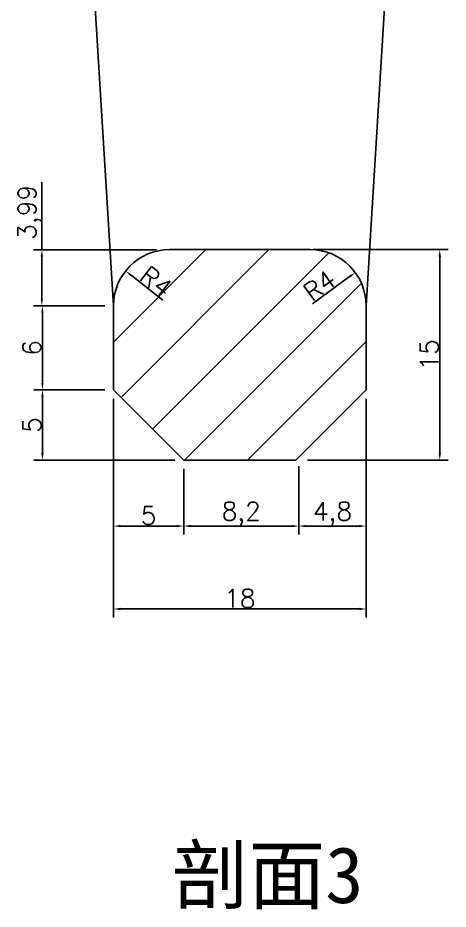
# Model space of a CAD drawing. Header units: millimetres. Extents: x 6817 to 10278, y -2870 to -2258.
# Drawn here: x 7753.3 to 7783.9, y -2865.7 to -2802.2 of the extents above; entities that cross this region are included whole.
import ezdxf

# ---------------------------------------------------------------- set-up
doc = ezdxf.new("R2010")
doc.units = ezdxf.units.MM
doc.layers.add('图层2', color=108, linetype='Continuous')
doc.styles.get("Standard").update_dxf_attribs({"font": 'txt', "bigfont": 'gbcbig.shx'})
doc.dimstyles.new('ISO-25', dxfattribs={"dimtxt": 1, "dimasz": 0.5, "dimexe": 0.6, "dimexo": 0.625, "dimgap": 0.1, "dimtad": 1, "dimtxsty": 'Standard', "dimcen": 2.5, "dimadec": 0, "dimazin": 0, "dimtfac": 1, "dimtmove": 0, "dimatfit": 3, "dimfxl": 1, "dimarcsym": 0})

# ---------------------------------------------------------------- blocks, each defined once
blk = doc.blocks.new('*D1463')
at = {"layer": 'Defpoints', "color": 0, "linetype": 'ByBlock', "transparency": 16777216}
for p in [(7760.078, -2828.708), (7778.078, -2828.708), (7778.078, -2844.305)]:
    blk.add_point(p, dxfattribs=at)
at = {"layer": '图层2', "color": 0, "linetype": 'ByBlock', "lineweight": -2, "transparency": 16777216}
for p, q in [((7760.078, -2829.333), (7760.078, -2844.905)), ((7778.078, -2829.333), (7778.078, -2844.905)), ((7760.578, -2844.305), (7777.578, -2844.305))]:
    blk.add_line(p, q, dxfattribs=at)
at = {"layer": '图层2', "color": 0, "linetype": 'ByBlock', "transparency": 16777216}
for points in [[(7760.578, -2844.222), (7760.578, -2844.389), (7760.078, -2844.305)], [(7777.578, -2844.222), (7777.578, -2844.389), (7778.078, -2844.305)]]:
    blk.add_solid(points, dxfattribs=at)
at = {"layer": '图层2', "color": 0, "linetype": 'ByBlock', "transparency": 16777216, "insert": (7769.078, -2843.555), "char_height": 1.3, "attachment_point": 5}
blk.add_mtext('18', dxfattribs=at)
blk = doc.blocks.new('*D1464')
at = {"layer": 'Defpoints', "color": 0, "linetype": 'ByBlock', "transparency": 16777216}
for p in [(7760.078, -2829.333), (7765.078, -2833.708), (7765.078, -2838.4)]:
    blk.add_point(p, dxfattribs=at)
at = {"layer": '图层2', "color": 0, "linetype": 'ByBlock', "lineweight": -2, "transparency": 16777216}
for p, q in [((7760.078, -2829.958), (7760.078, -2839)), ((7765.078, -2834.333), (7765.078, -2839)), ((7760.578, -2838.4), (7764.578, -2838.4))]:
    blk.add_line(p, q, dxfattribs=at)
at = {"layer": '图层2', "color": 0, "linetype": 'ByBlock', "transparency": 16777216}
for points in [[(7760.578, -2838.317), (7760.578, -2838.483), (7760.078, -2838.4)], [(7764.578, -2838.317), (7764.578, -2838.483), (7765.078, -2838.4)]]:
    blk.add_solid(points, dxfattribs=at)
at = {"layer": '图层2', "color": 0, "linetype": 'ByBlock', "transparency": 16777216, "insert": (7762.578, -2837.65), "char_height": 1.3, "attachment_point": 5}
blk.add_mtext('5', dxfattribs=at)
blk = doc.blocks.new('*D1465')
at = {"layer": 'Defpoints', "color": 0, "linetype": 'ByBlock', "transparency": 16777216}
for p in [(7778.078, -2829.333), (7773.281, -2833.505), (7778.078, -2838.4)]:
    blk.add_point(p, dxfattribs=at)
at = {"layer": '图层2', "color": 0, "linetype": 'ByBlock', "lineweight": -2, "transparency": 16777216}
for p, q in [((7778.078, -2829.958), (7778.078, -2839)), ((7773.281, -2834.13), (7773.281, -2839)), ((7773.781, -2838.4), (7777.578, -2838.4))]:
    blk.add_line(p, q, dxfattribs=at)
at = {"layer": '图层2', "color": 0, "linetype": 'ByBlock', "transparency": 16777216}
for points in [[(7773.781, -2838.317), (7773.781, -2838.483), (7773.281, -2838.4)], [(7777.578, -2838.317), (7777.578, -2838.483), (7778.078, -2838.4)]]:
    blk.add_solid(points, dxfattribs=at)
at = {"layer": '图层2', "color": 0, "linetype": 'ByBlock', "transparency": 16777216, "insert": (7775.68, -2837.542), "char_height": 1.3, "attachment_point": 5}
blk.add_mtext('4,8', dxfattribs=at)
blk = doc.blocks.new('*D1466')
at = {"layer": 'Defpoints', "color": 0, "linetype": 'ByBlock', "transparency": 16777216}
for p in [(7765.078, -2833.708), (7773.281, -2833.708), (7773.281, -2838.4)]:
    blk.add_point(p, dxfattribs=at)
at = {"layer": '图层2', "color": 0, "linetype": 'ByBlock', "lineweight": -2, "transparency": 16777216}
for p, q in [((7765.078, -2834.333), (7765.078, -2839)), ((7773.281, -2834.333), (7773.281, -2839)), ((7765.578, -2838.4), (7772.781, -2838.4))]:
    blk.add_line(p, q, dxfattribs=at)
at = {"layer": '图层2', "color": 0, "linetype": 'ByBlock', "transparency": 16777216}
for points in [[(7765.578, -2838.317), (7765.578, -2838.483), (7765.078, -2838.4)], [(7772.781, -2838.317), (7772.781, -2838.483), (7773.281, -2838.4)]]:
    blk.add_solid(points, dxfattribs=at)
at = {"layer": '图层2', "color": 0, "linetype": 'ByBlock', "transparency": 16777216, "insert": (7769.18, -2837.542), "char_height": 1.3, "attachment_point": 5}
blk.add_mtext('8,2', dxfattribs=at)
blk = doc.blocks.new('*D1467')
at = {"layer": 'Defpoints', "color": 0, "linetype": 'ByBlock', "transparency": 16777216}
for p in [(7755.011, -2828.708), (7760.078, -2828.708), (7765.078, -2833.708)]:
    blk.add_point(p, dxfattribs=at)
at = {"layer": '图层2', "color": 0, "linetype": 'ByBlock', "lineweight": -2, "transparency": 16777216}
for p, q in [((7759.453, -2828.708), (7754.411, -2828.708)), ((7755.011, -2833.208), (7755.011, -2829.208)), ((7764.453, -2833.708), (7754.411, -2833.708))]:
    blk.add_line(p, q, dxfattribs=at)
at = {"layer": '图层2', "color": 0, "linetype": 'ByBlock', "transparency": 16777216}
for points in [[(7754.928, -2829.208), (7755.094, -2829.208), (7755.011, -2828.708)], [(7754.928, -2833.208), (7755.094, -2833.208), (7755.011, -2833.708)]]:
    blk.add_solid(points, dxfattribs=at)
at = {"layer": '图层2', "color": 0, "linetype": 'ByBlock', "transparency": 16777216, "insert": (7754.261, -2831.208), "char_height": 1.3, "attachment_point": 5, "rotation": 90}
blk.add_mtext('5', dxfattribs=at)
blk = doc.blocks.new('*D1468')
at = {"layer": 'Defpoints', "color": 0, "linetype": 'ByBlock', "transparency": 16777216}
for p in [(7755.011, -2822.708), (7760.078, -2822.708), (7760.078, -2828.708)]:
    blk.add_point(p, dxfattribs=at)
at = {"layer": '图层2', "color": 0, "linetype": 'ByBlock', "lineweight": -2, "transparency": 16777216}
for p, q in [((7759.453, -2822.708), (7754.411, -2822.708)), ((7755.011, -2828.208), (7755.011, -2823.208)), ((7759.453, -2828.708), (7754.411, -2828.708))]:
    blk.add_line(p, q, dxfattribs=at)
at = {"layer": '图层2', "color": 0, "linetype": 'ByBlock', "transparency": 16777216}
for points in [[(7754.928, -2823.208), (7755.094, -2823.208), (7755.011, -2822.708)], [(7754.928, -2828.208), (7755.094, -2828.208), (7755.011, -2828.708)]]:
    blk.add_solid(points, dxfattribs=at)
at = {"layer": '图层2', "color": 0, "linetype": 'ByBlock', "transparency": 16777216, "insert": (7754.261, -2825.708), "char_height": 1.3, "attachment_point": 5, "rotation": 90}
blk.add_mtext('6', dxfattribs=at)
blk = doc.blocks.new('*D1469')
at = {"layer": 'Defpoints', "color": 0, "linetype": 'ByBlock', "transparency": 16777216}
for p in [(7754.969, -2818.719), (7763.777, -2818.719), (7760.078, -2822.708)]:
    blk.add_point(p, dxfattribs=at)
at = {"layer": '图层2', "color": 0, "linetype": 'ByBlock', "lineweight": -2, "transparency": 16777216}
for p, q in [((7754.969, -2818.719), (7754.969, -2813.903)), ((7763.152, -2818.719), (7754.369, -2818.719)), ((7754.969, -2822.208), (7754.969, -2819.219)), ((7759.453, -2822.708), (7754.369, -2822.708))]:
    blk.add_line(p, q, dxfattribs=at)
at = {"layer": '图层2', "color": 0, "linetype": 'ByBlock', "transparency": 16777216}
for points in [[(7754.886, -2819.219), (7755.053, -2819.219), (7754.969, -2818.719)], [(7754.886, -2822.208), (7755.053, -2822.208), (7754.969, -2822.708)]]:
    blk.add_solid(points, dxfattribs=at)
at = {"layer": '图层2', "color": 0, "linetype": 'ByBlock', "transparency": 16777216, "insert": (7754.111, -2816.061), "char_height": 1.3, "attachment_point": 5, "rotation": 90}
blk.add_mtext('3,99', dxfattribs=at)
blk = doc.blocks.new('*D1470')
at = {"layer": 'Defpoints', "color": 0, "linetype": 'ByBlock', "transparency": 16777216}
for p in [(7773.668, -2818.708), (7773.281, -2833.708), (7783.325, -2833.708)]:
    blk.add_point(p, dxfattribs=at)
at = {"layer": '图层2', "color": 0, "linetype": 'ByBlock', "lineweight": -2, "transparency": 16777216}
for p, q in [((7774.293, -2818.708), (7783.925, -2818.708)), ((7783.325, -2819.208), (7783.325, -2833.208)), ((7773.906, -2833.708), (7783.925, -2833.708))]:
    blk.add_line(p, q, dxfattribs=at)
at = {"layer": '图层2', "color": 0, "linetype": 'ByBlock', "transparency": 16777216}
for points in [[(7783.242, -2819.208), (7783.408, -2819.208), (7783.325, -2818.708)], [(7783.242, -2833.208), (7783.408, -2833.208), (7783.325, -2833.708)]]:
    blk.add_solid(points, dxfattribs=at)
at = {"layer": '图层2', "color": 0, "linetype": 'ByBlock', "transparency": 16777216, "insert": (7782.575, -2826.208), "char_height": 1.3, "attachment_point": 5, "rotation": 90}
blk.add_mtext('15', dxfattribs=at)
blk = doc.blocks.new('*D1471')
at = {"layer": 'Defpoints', "color": 0, "linetype": 'ByBlock', "transparency": 16777216}
for p in [(7760.936, -2820.232), (7764.078, -2822.708)]:
    blk.add_point(p, dxfattribs=at)
at = {"layer": '图层2', "color": 0, "linetype": 'ByBlock', "lineweight": -2, "transparency": 16777216}
blk.add_line((7763.581, -2822.316), (7761.329, -2820.542), dxfattribs=at)
at = {"layer": '图层2', "color": 0, "linetype": 'ByBlock', "transparency": 16777216}
blk.add_solid([(7761.381, -2820.476), (7761.278, -2820.607), (7760.936, -2820.232)], dxfattribs=at)
at = {"layer": '图层2', "color": 0, "linetype": 'ByBlock', "transparency": 16777216, "insert": (7763.115, -2820.994), "char_height": 1.3, "attachment_point": 5, "rotation": 321.76143}
blk.add_mtext('R4', dxfattribs=at)
blk = doc.blocks.new('*D1472')
at = {"layer": 'Defpoints', "color": 0, "linetype": 'ByBlock', "transparency": 16777216}
for p in [(7777.303, -2820.342), (7774.078, -2822.708)]:
    blk.add_point(p, dxfattribs=at)
at = {"layer": '图层2', "color": 0, "linetype": 'ByBlock', "lineweight": -2, "transparency": 16777216}
blk.add_line((7774.255, -2822.578), (7776.9, -2820.637), dxfattribs=at)
at = {"layer": '图层2', "color": 0, "linetype": 'ByBlock', "transparency": 16777216}
blk.add_solid([(7776.851, -2820.57), (7776.949, -2820.705), (7777.303, -2820.342)], dxfattribs=at)
at = {"layer": '图层2', "color": 0, "linetype": 'ByBlock', "transparency": 16777216, "insert": (7774.765, -2821.273), "char_height": 1.3, "attachment_point": 5, "rotation": 36.26526}
blk.add_mtext('R4', dxfattribs=at)

msp = doc.modelspace()

# ---------------------------------------------------------------- hatches: boundary and pattern name
at = {"layer": '图层2', "linetype": 'ByBlock'}
h = msp.add_hatch(dxfattribs=at)
h.set_pattern_fill('ANSI31', color=4)
h.set_pattern_definition([(45, (0, -33.572), (-2.245064, 2.245064), [])])
h.paths.add_polyline_path([(7764.078, -2818.708, 0.414214), (7760.078, -2822.708), (7760.078, -2828.708), (7765.078, -2833.708), (7773.078, -2833.708), (7778.078, -2828.708), (7778.078, -2822.708, 0.414214), (7774.078, -2818.708)])
h.paths.add_polyline_path([(7761.406, -2820.888), (7763.618, -2822.632), (7764.825, -2821.1), (7762.613, -2819.357)], flags=24)
h.paths.add_polyline_path([(7774.207, -2822.893), (7776.478, -2821.226), (7775.324, -2819.654), (7773.053, -2821.32)], flags=24)

# ---------------------------------------------------------------- linework, layer by layer
at = {"layer": '图层2', "color": 2, "linetype": 'ByBlock'}
for p, q in [((7754.584, -2733.224), (7760.078, -2822.708)), ((7783.57, -2733.224), (7778.078, -2822.708)), ((7764.078, -2818.708), (7774.078, -2818.708)), ((7760.078, -2822.708), (7760.078, -2828.708)), ((7778.078, -2822.708), (7778.078, -2828.708)), ((7760.078, -2828.708), (7765.078, -2833.708)), ((7773.078, -2833.708), (7778.078, -2828.708)), ((7765.078, -2833.708), (7773.078, -2833.708))]:
    msp.add_line(p, q, dxfattribs=at)
for centre, start, end in [((7764.078, -2822.708), 90, 180), ((7774.078, -2822.708), 0, 90)]:
    msp.add_arc(centre, 4, start, end, dxfattribs=at)

# ---------------------------------------------------------------- texts
at = {"color": 2, "insert": (7777.891, -2861.242), "char_height": 4.00662, "width": 76.48743, "attachment_point": 3}
msp.add_mtext('{\\fSimSun|b0|i0|c134|p2;剖面3}', dxfattribs=at)

# ---------------------------------------------------------------- dimensions: what is measured, and where the dimension line sits
at = {"layer": '图层2', "color": 3, "linetype": 'ByBlock'}
for base, p1, p2, picture, middle in [((7754.969, -2818.719), (7760.078, -2822.708), (7763.777, -2818.719), '*D1469', (7754.111, -2816.061)), ((7783.325, -2833.708), (7773.668, -2818.708), (7773.281, -2833.708), '*D1470', (7782.575, -2826.208)), ((7755.011, -2822.708), (7760.078, -2828.708), (7760.078, -2822.708), '*D1468', (7754.261, -2825.708)), ((7755.011, -2828.708), (7765.078, -2833.708), (7760.078, -2828.708), '*D1467', (7754.261, -2831.208))]:
    dim = msp.add_linear_dim(base=base, p1=p1, p2=p2, angle=90, dimstyle='ISO-25', override={"dimtxt": 1.3}, dxfattribs=at)
    dim.commit()
    dim.dimension.update_dxf_attribs({"geometry": picture, "text_midpoint": middle})
for center, mpoint, picture, middle in [((7764.078, -2822.708), (7760.936, -2820.232), '*D1471', (7762.651, -2821.583)), ((7774.078, -2822.708), (7777.303, -2820.342), '*D1472', (7775.209, -2821.878))]:
    dim = msp.add_radius_dim(center=center, mpoint=mpoint, dimstyle='ISO-25', override={"dimtxt": 1.3}, dxfattribs=at)
    dim.commit()
    dim.dimension.update_dxf_attribs({"geometry": picture, "text_midpoint": middle, "dimtype": 164})
for base, p1, p2, picture, middle in [((7778.078, -2844.305), (7760.078, -2828.708), (7778.078, -2828.708), '*D1463', (7769.078, -2843.555)), ((7765.078, -2838.4), (7760.078, -2829.333), (7765.078, -2833.708), '*D1464', (7762.578, -2837.65)), ((7778.078, -2838.4), (7773.281, -2833.505), (7778.078, -2829.333), '*D1465', (7775.68, -2837.542)), ((7773.281, -2838.4), (7765.078, -2833.708), (7773.281, -2833.708), '*D1466', (7769.18, -2837.542))]:
    dim = msp.add_linear_dim(base=base, p1=p1, p2=p2, dimstyle='ISO-25', override={"dimtxt": 1.3}, dxfattribs=at)
    dim.commit()
    dim.dimension.update_dxf_attribs({"geometry": picture, "text_midpoint": middle})

doc.saveas('drawing.dxf')
